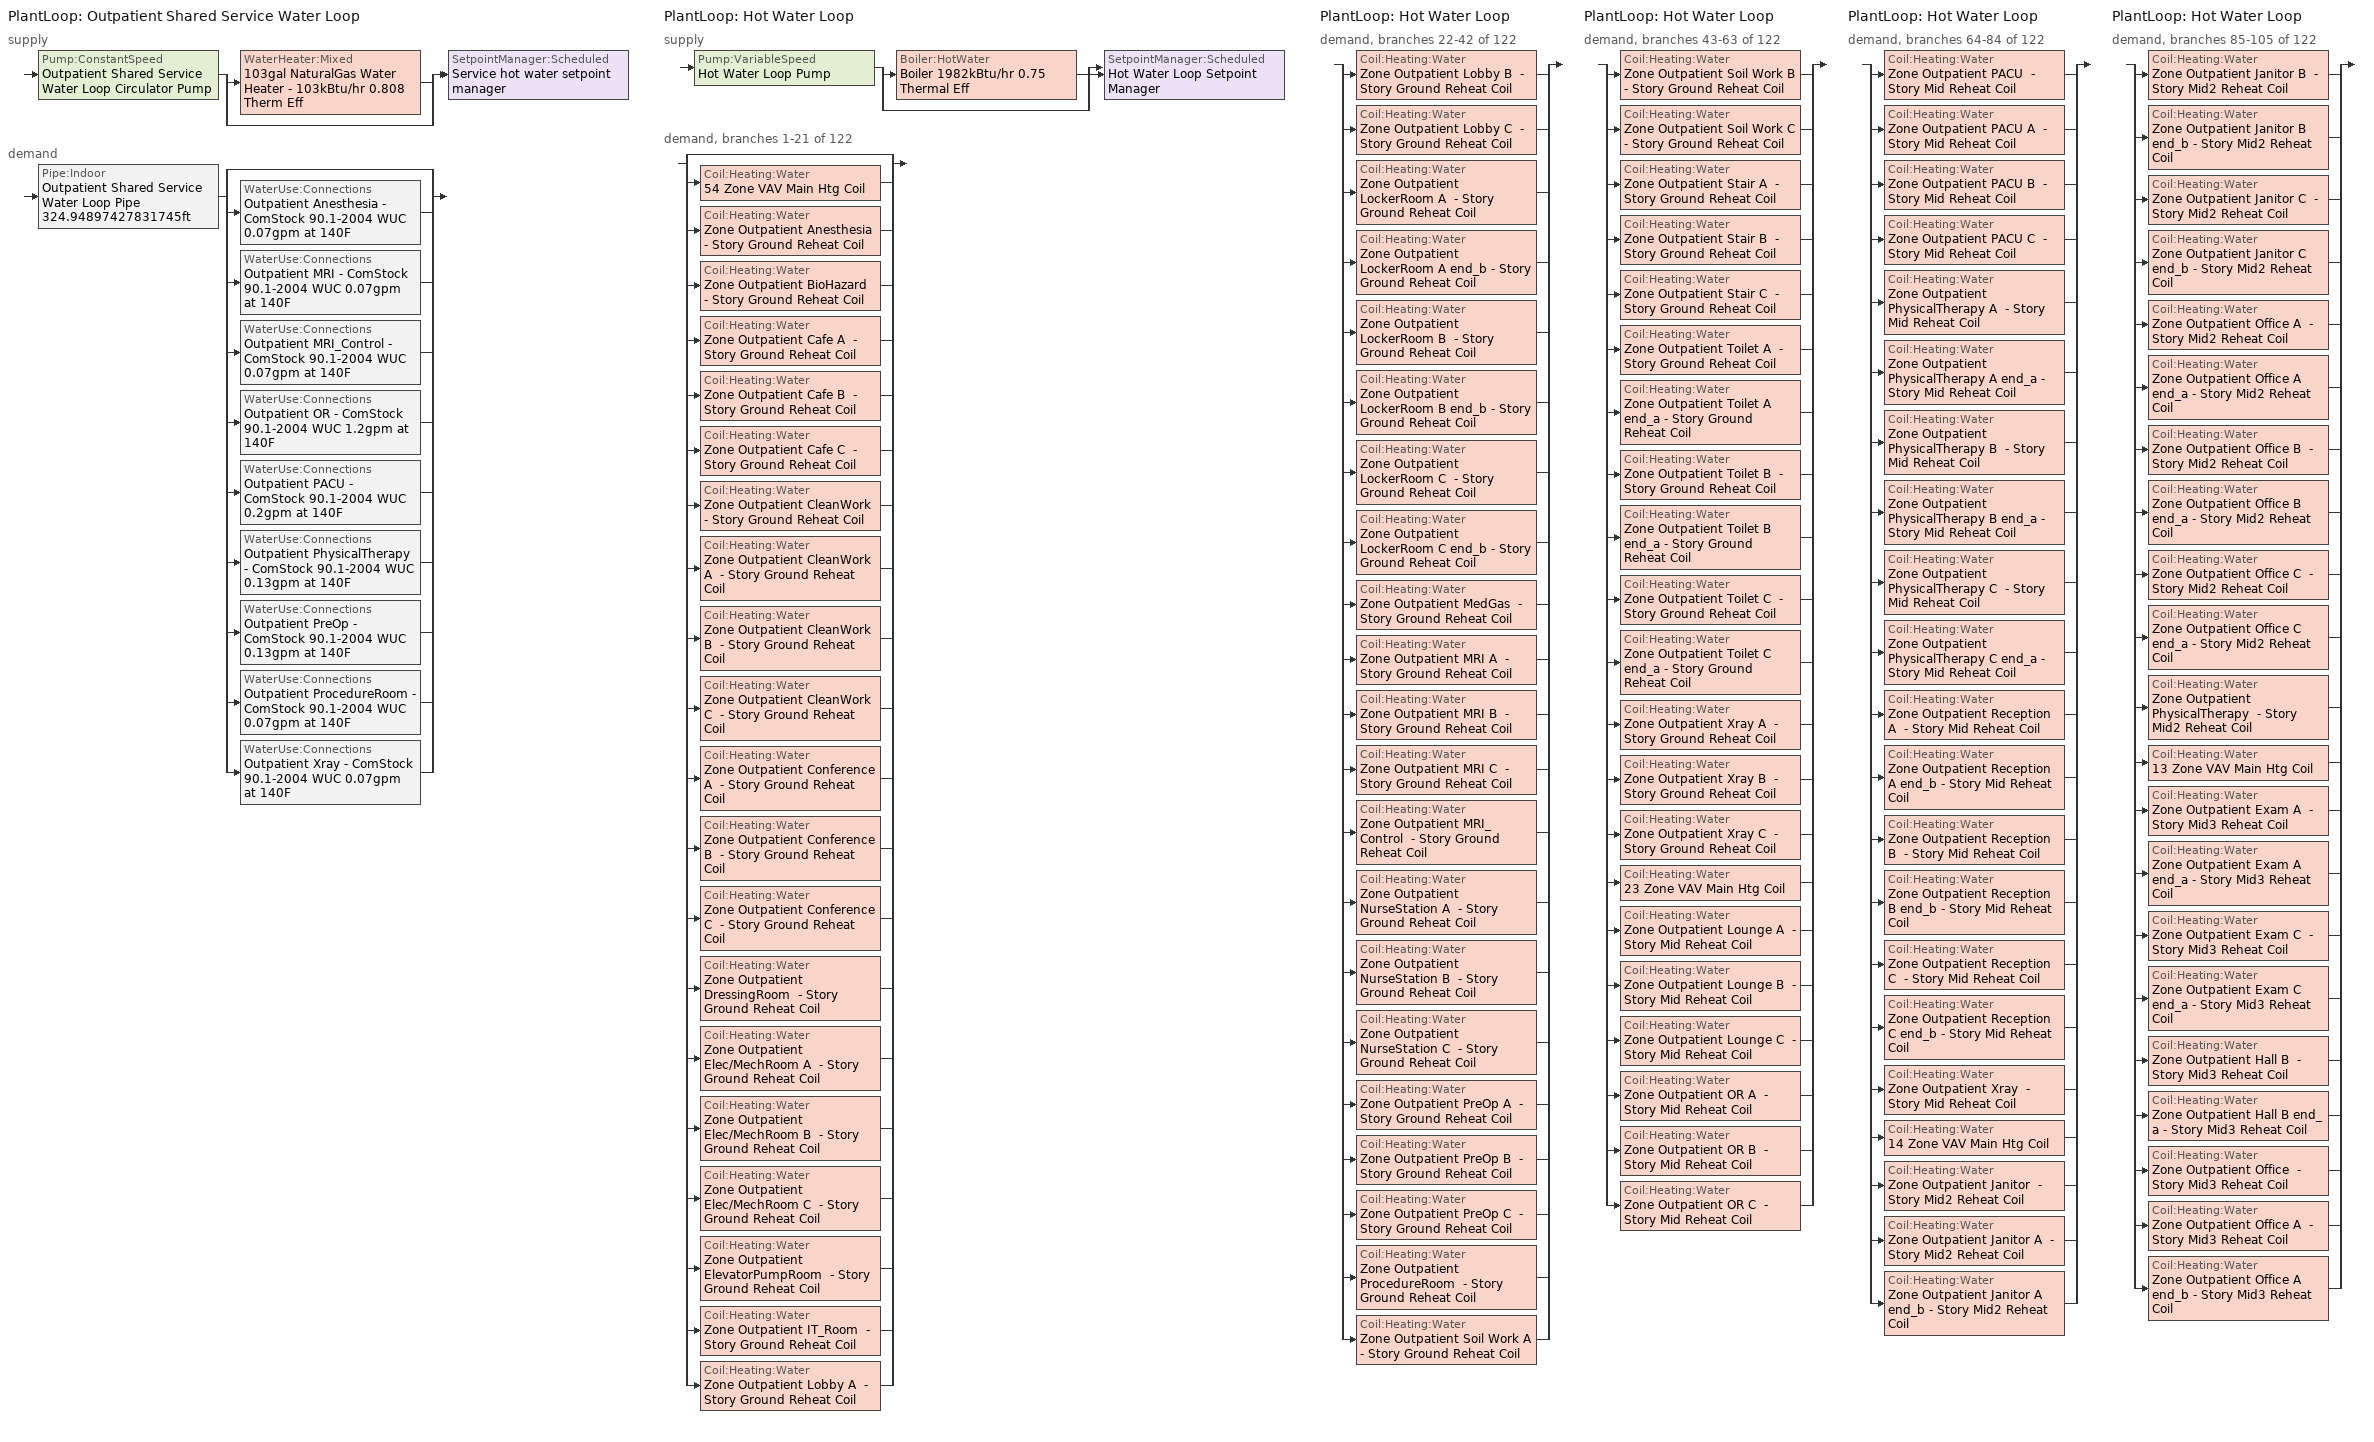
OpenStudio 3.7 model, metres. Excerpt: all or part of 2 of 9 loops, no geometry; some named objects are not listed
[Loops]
PlantLoop 'Outpatient Shared Service Water Loop'
 supply: Pump:ConstantSpeed 'Outpatient Shared Service Water Loop Circulator Pump' > split
  | WaterHeater:Mixed '103gal NaturalGas Water Heater - 103kBtu/hr 0.808 Therm Eff'
  | bypass
  join > SetpointManager:Scheduled 'Service hot water setpoint manager'
 demand: Pipe:Indoor 'Outpatient Shared Service Water Loop Pipe 324.94897427831745ft' > split
  | bypass
  | WaterUse:Connections 'Outpatient Anesthesia - ComStock 90.1-2004 WUC 0.07gpm at 140F'
  | WaterUse:Connections 'Outpatient MRI - ComStock 90.1-2004 WUC 0.07gpm at 140F'
  | WaterUse:Connections 'Outpatient MRI_Control - ComStock 90.1-2004 WUC 0.07gpm at 140F'
  | WaterUse:Connections 'Outpatient OR - ComStock 90.1-2004 WUC 1.2gpm at 140F'
  | WaterUse:Connections 'Outpatient PACU - ComStock 90.1-2004 WUC 0.2gpm at 140F'
  | WaterUse:Connections 'Outpatient PhysicalTherapy - ComStock 90.1-2004 WUC 0.13gpm at 140F'
  | WaterUse:Connections 'Outpatient PreOp - ComStock 90.1-2004 WUC 0.13gpm at 140F'
  | WaterUse:Connections 'Outpatient ProcedureRoom - ComStock 90.1-2004 WUC 0.07gpm at 140F'
  | WaterUse:Connections 'Outpatient Xray - ComStock 90.1-2004 WUC 0.07gpm at 140F'
PlantLoop 'Hot Water Loop'
 supply: Pump:VariableSpeed 'Hot Water Loop Pump' > split
  | Boiler:HotWater 'Boiler 1982kBtu/hr 0.75 Thermal Eff'
  | bypass
  join > SetpointManager:Scheduled 'Hot Water Loop Setpoint Manager'
 demand, branches 1-21 of 122: split
  | bypass
  | Coil:Heating:Water '54 Zone VAV Main Htg Coil'
  | Coil:Heating:Water 'Zone Outpatient Anesthesia  - Story Ground Reheat Coil'
  | Coil:Heating:Water 'Zone Outpatient BioHazard  - Story Ground Reheat Coil'
  | Coil:Heating:Water 'Zone Outpatient Cafe A  - Story Ground Reheat Coil'
  | Coil:Heating:Water 'Zone Outpatient Cafe B  - Story Ground Reheat Coil'
  | Coil:Heating:Water 'Zone Outpatient Cafe C  - Story Ground Reheat Coil'
  | Coil:Heating:Water 'Zone Outpatient CleanWork  - Story Ground Reheat Coil'
  | Coil:Heating:Water 'Zone Outpatient CleanWork A  - Story Ground Reheat Coil'
  | Coil:Heating:Water 'Zone Outpatient CleanWork B  - Story Ground Reheat Coil'
  | Coil:Heating:Water 'Zone Outpatient CleanWork C  - Story Ground Reheat Coil'
  | Coil:Heating:Water 'Zone Outpatient Conference A  - Story Ground Reheat Coil'
  | Coil:Heating:Water 'Zone Outpatient Conference B  - Story Ground Reheat Coil'
  | Coil:Heating:Water 'Zone Outpatient Conference C  - Story Ground Reheat Coil'
  | Coil:Heating:Water 'Zone Outpatient DressingRoom  - Story Ground Reheat Coil'
  | Coil:Heating:Water 'Zone Outpatient Elec/MechRoom A  - Story Ground Reheat Coil'
  | Coil:Heating:Water 'Zone Outpatient Elec/MechRoom B  - Story Ground Reheat Coil'
  | Coil:Heating:Water 'Zone Outpatient Elec/MechRoom C  - Story Ground Reheat Coil'
  | Coil:Heating:Water 'Zone Outpatient ElevatorPumpRoom  - Story Ground Reheat Coil'
  | Coil:Heating:Water 'Zone Outpatient IT_Room  - Story Ground Reheat Coil'
  | Coil:Heating:Water 'Zone Outpatient Lobby A  - Story Ground Reheat Coil'
PlantLoop 'Hot Water Loop'
 demand, branches 22-42 of 122: split
  | Coil:Heating:Water 'Zone Outpatient Lobby B  - Story Ground Reheat Coil'
  | Coil:Heating:Water 'Zone Outpatient Lobby C  - Story Ground Reheat Coil'
  | Coil:Heating:Water 'Zone Outpatient LockerRoom A  - Story Ground Reheat Coil'
  | Coil:Heating:Water 'Zone Outpatient LockerRoom A end_b - Story Ground Reheat Coil'
  | Coil:Heating:Water 'Zone Outpatient LockerRoom B  - Story Ground Reheat Coil'
  | Coil:Heating:Water 'Zone Outpatient LockerRoom B end_b - Story Ground Reheat Coil'
  | Coil:Heating:Water 'Zone Outpatient LockerRoom C  - Story Ground Reheat Coil'
  | Coil:Heating:Water 'Zone Outpatient LockerRoom C end_b - Story Ground Reheat Coil'
  | Coil:Heating:Water 'Zone Outpatient MedGas  - Story Ground Reheat Coil'
  | Coil:Heating:Water 'Zone Outpatient MRI A  - Story Ground Reheat Coil'
  | Coil:Heating:Water 'Zone Outpatient MRI B  - Story Ground Reheat Coil'
  | Coil:Heating:Water 'Zone Outpatient MRI C  - Story Ground Reheat Coil'
  | Coil:Heating:Water 'Zone Outpatient MRI_Control  - Story Ground Reheat Coil'
  | Coil:Heating:Water 'Zone Outpatient NurseStation A  - Story Ground Reheat Coil'
  | Coil:Heating:Water 'Zone Outpatient NurseStation B  - Story Ground Reheat Coil'
  | Coil:Heating:Water 'Zone Outpatient NurseStation C  - Story Ground Reheat Coil'
  | Coil:Heating:Water 'Zone Outpatient PreOp A  - Story Ground Reheat Coil'
  | Coil:Heating:Water 'Zone Outpatient PreOp B  - Story Ground Reheat Coil'
  | Coil:Heating:Water 'Zone Outpatient PreOp C  - Story Ground Reheat Coil'
  | Coil:Heating:Water 'Zone Outpatient ProcedureRoom  - Story Ground Reheat Coil'
  | Coil:Heating:Water 'Zone Outpatient Soil Work A  - Story Ground Reheat Coil'
PlantLoop 'Hot Water Loop'
 demand, branches 43-63 of 122: split
  | Coil:Heating:Water 'Zone Outpatient Soil Work B  - Story Ground Reheat Coil'
  | Coil:Heating:Water 'Zone Outpatient Soil Work C  - Story Ground Reheat Coil'
  | Coil:Heating:Water 'Zone Outpatient Stair A  - Story Ground Reheat Coil'
  | Coil:Heating:Water 'Zone Outpatient Stair B  - Story Ground Reheat Coil'
  | Coil:Heating:Water 'Zone Outpatient Stair C  - Story Ground Reheat Coil'
  | Coil:Heating:Water 'Zone Outpatient Toilet A  - Story Ground Reheat Coil'
  | Coil:Heating:Water 'Zone Outpatient Toilet A end_a - Story Ground Reheat Coil'
  | Coil:Heating:Water 'Zone Outpatient Toilet B  - Story Ground Reheat Coil'
  | Coil:Heating:Water 'Zone Outpatient Toilet B end_a - Story Ground Reheat Coil'
  | Coil:Heating:Water 'Zone Outpatient Toilet C  - Story Ground Reheat Coil'
  | Coil:Heating:Water 'Zone Outpatient Toilet C end_a - Story Ground Reheat Coil'
  | Coil:Heating:Water 'Zone Outpatient Xray A  - Story Ground Reheat Coil'
  | Coil:Heating:Water 'Zone Outpatient Xray B  - Story Ground Reheat Coil'
  | Coil:Heating:Water 'Zone Outpatient Xray C  - Story Ground Reheat Coil'
  | Coil:Heating:Water '23 Zone VAV Main Htg Coil'
  | Coil:Heating:Water 'Zone Outpatient Lounge A  - Story Mid Reheat Coil'
  | Coil:Heating:Water 'Zone Outpatient Lounge B  - Story Mid Reheat Coil'
  | Coil:Heating:Water 'Zone Outpatient Lounge C  - Story Mid Reheat Coil'
  | Coil:Heating:Water 'Zone Outpatient OR A  - Story Mid Reheat Coil'
  | Coil:Heating:Water 'Zone Outpatient OR B  - Story Mid Reheat Coil'
  | Coil:Heating:Water 'Zone Outpatient OR C  - Story Mid Reheat Coil'
PlantLoop 'Hot Water Loop'
 demand, branches 64-84 of 122: split
  | Coil:Heating:Water 'Zone Outpatient PACU  - Story Mid Reheat Coil'
  | Coil:Heating:Water 'Zone Outpatient PACU A  - Story Mid Reheat Coil'
  | Coil:Heating:Water 'Zone Outpatient PACU B  - Story Mid Reheat Coil'
  | Coil:Heating:Water 'Zone Outpatient PACU C  - Story Mid Reheat Coil'
  | Coil:Heating:Water 'Zone Outpatient PhysicalTherapy A  - Story Mid Reheat Coil'
  | Coil:Heating:Water 'Zone Outpatient PhysicalTherapy A end_a - Story Mid Reheat Coil'
  | Coil:Heating:Water 'Zone Outpatient PhysicalTherapy B  - Story Mid Reheat Coil'
  | Coil:Heating:Water 'Zone Outpatient PhysicalTherapy B end_a - Story Mid Reheat Coil'
  | Coil:Heating:Water 'Zone Outpatient PhysicalTherapy C  - Story Mid Reheat Coil'
  | Coil:Heating:Water 'Zone Outpatient PhysicalTherapy C end_a - Story Mid Reheat Coil'
  | Coil:Heating:Water 'Zone Outpatient Reception A  - Story Mid Reheat Coil'
  | Coil:Heating:Water 'Zone Outpatient Reception A end_b - Story Mid Reheat Coil'
  | Coil:Heating:Water 'Zone Outpatient Reception B  - Story Mid Reheat Coil'
  | Coil:Heating:Water 'Zone Outpatient Reception B end_b - Story Mid Reheat Coil'
  | Coil:Heating:Water 'Zone Outpatient Reception C  - Story Mid Reheat Coil'
  | Coil:Heating:Water 'Zone Outpatient Reception C end_b - Story Mid Reheat Coil'
  | Coil:Heating:Water 'Zone Outpatient Xray  - Story Mid Reheat Coil'
  | Coil:Heating:Water '14 Zone VAV Main Htg Coil'
  | Coil:Heating:Water 'Zone Outpatient Janitor  - Story Mid2 Reheat Coil'
  | Coil:Heating:Water 'Zone Outpatient Janitor A  - Story Mid2 Reheat Coil'
  | Coil:Heating:Water 'Zone Outpatient Janitor A end_b - Story Mid2 Reheat Coil'
PlantLoop 'Hot Water Loop'
 demand, branches 85-105 of 122: split
  | Coil:Heating:Water 'Zone Outpatient Janitor B  - Story Mid2 Reheat Coil'
  | Coil:Heating:Water 'Zone Outpatient Janitor B end_b - Story Mid2 Reheat Coil'
  | Coil:Heating:Water 'Zone Outpatient Janitor C  - Story Mid2 Reheat Coil'
  | Coil:Heating:Water 'Zone Outpatient Janitor C end_b - Story Mid2 Reheat Coil'
  | Coil:Heating:Water 'Zone Outpatient Office A  - Story Mid2 Reheat Coil'
  | Coil:Heating:Water 'Zone Outpatient Office A end_a - Story Mid2 Reheat Coil'
  | Coil:Heating:Water 'Zone Outpatient Office B  - Story Mid2 Reheat Coil'
  | Coil:Heating:Water 'Zone Outpatient Office B end_a - Story Mid2 Reheat Coil'
  | Coil:Heating:Water 'Zone Outpatient Office C  - Story Mid2 Reheat Coil'
  | Coil:Heating:Water 'Zone Outpatient Office C end_a - Story Mid2 Reheat Coil'
  | Coil:Heating:Water 'Zone Outpatient PhysicalTherapy  - Story Mid2 Reheat Coil'
  | Coil:Heating:Water '13 Zone VAV Main Htg Coil'
  | Coil:Heating:Water 'Zone Outpatient Exam A  - Story Mid3 Reheat Coil'
  | Coil:Heating:Water 'Zone Outpatient Exam A end_a - Story Mid3 Reheat Coil'
  | Coil:Heating:Water 'Zone Outpatient Exam C  - Story Mid3 Reheat Coil'
  | Coil:Heating:Water 'Zone Outpatient Exam C end_a - Story Mid3 Reheat Coil'
  | Coil:Heating:Water 'Zone Outpatient Hall B  - Story Mid3 Reheat Coil'
  | Coil:Heating:Water 'Zone Outpatient Hall B end_a - Story Mid3 Reheat Coil'
  | Coil:Heating:Water 'Zone Outpatient Office  - Story Mid3 Reheat Coil'
  | Coil:Heating:Water 'Zone Outpatient Office A  - Story Mid3 Reheat Coil'
  | Coil:Heating:Water 'Zone Outpatient Office A end_b - Story Mid3 Reheat Coil'
[Construction]
Copper pipe 0.75in type L with 0.5in fiberglass batt: Fiberglass batt 0.5in, Copper pipe 0.75in type L
[Material] Roughness=Smooth; Thermal Absorptance=0.9; Solar Absorptance=0.7; Visible Absorptance=0.7
Name | Thickness {m} | Conductivity {W/m-K} | Density {kg/m3} | Specific Heat {J/kg-K}
Copper pipe 0.75in type L | 0.001143 | 386 | 8906.27 | 385.1856
Fiberglass batt 0.5in | 0.0127 | 0.0663448 | 11.2129 | 837.36
[WaterUse:Connections] Drain Water Heat Exchanger Type=None; Drain Water Heat Exchanger Destination=Plant
Name | Water Use Equipment Name 1
Outpatient Anesthesia - ComStock 90.1-2004 WUC 0.07gpm at 140F | Outpatient Anesthesia - ComStock 90.1-2004 Service Water Use 0.07gpm at 140F
Outpatient MRI - ComStock 90.1-2004 WUC 0.07gpm at 140F | Outpatient MRI - ComStock 90.1-2004 Service Water Use 0.07gpm at 140F
Outpatient MRI_Control - ComStock 90.1-2004 WUC 0.07gpm at 140F | Outpatient MRI_Control - ComStock 90.1-2004 Service Water Use 0.07gpm at 140F
Outpatient OR - ComStock 90.1-2004 WUC 1.2gpm at 140F | Outpatient OR - ComStock 90.1-2004 Service Water Use 1.2gpm at 140F
Outpatient PACU - ComStock 90.1-2004 WUC 0.2gpm at 140F | Outpatient PACU - ComStock 90.1-2004 Service Water Use 0.2gpm at 140F
Outpatient PhysicalTherapy - ComStock 90.1-2004 WUC 0.13gpm at 140F | Outpatient PhysicalTherapy - ComStock 90.1-2004 Service Water Use 0.13gpm at 140F
Outpatient PreOp - ComStock 90.1-2004 WUC 0.13gpm at 140F | Outpatient PreOp - ComStock 90.1-2004 Service Water Use 0.13gpm at 140F
Outpatient ProcedureRoom - ComStock 90.1-2004 WUC 0.07gpm at 140F | Outpatient ProcedureRoom - ComStock 90.1-2004 Service Water Use 0.07gpm at 140F
Outpatient Xray - ComStock 90.1-2004 WUC 0.07gpm at 140F | Outpatient Xray - ComStock 90.1-2004 Service Water Use 0.07gpm at 140F
[WaterUse:Equipment:Definition] Target Temperature Schedule=Mixed Water At Faucet Temp - 140F; Sensible Fraction Schedule=Fraction Sensible - 0.2; Latent Fraction Schedule=Fraction Latent - 0.05
Name | Peak Flow Rate {m3/s}
Outpatient Anesthesia - ComStock 90.1-2004 Service Water Use Def 0.07gpm | 4.14304e-06
Outpatient MRI - ComStock 90.1-2004 Service Water Use Def 0.07gpm | 4.18505e-06
Outpatient MRI_Control - ComStock 90.1-2004 Service Water Use Def 0.07gpm | 4.19995e-06
Outpatient OR - ComStock 90.1-2004 Service Water Use Def 1.2gpm | 7.56928e-05
Outpatient PACU - ComStock 90.1-2004 Service Water Use Def 0.2gpm | 1.26349e-05
Outpatient PhysicalTherapy - ComStock 90.1-2004 Service Water Use Def 0.13gpm | 8.40466e-06
Outpatient PreOp - ComStock 90.1-2004 Service Water Use Def 0.13gpm | 8.42517e-06
Outpatient ProcedureRoom - ComStock 90.1-2004 Service Water Use Def 0.07gpm | 4.22691e-06
Outpatient Xray - ComStock 90.1-2004 Service Water Use Def 0.07gpm | 4.20678e-06
[WaterUse:Equipment] Flow Rate Fraction Schedule=OutPatientHealthCare BLDG_SWH_SCH
Name | Water Use Equipment Definition
Outpatient Anesthesia - ComStock 90.1-2004 Service Water Use 0.07gpm at 140F | Outpatient Anesthesia - ComStock 90.1-2004 Service Water Use Def 0.07gpm
Outpatient MRI - ComStock 90.1-2004 Service Water Use 0.07gpm at 140F | Outpatient MRI - ComStock 90.1-2004 Service Water Use Def 0.07gpm
Outpatient MRI_Control - ComStock 90.1-2004 Service Water Use 0.07gpm at 140F | Outpatient MRI_Control - ComStock 90.1-2004 Service Water Use Def 0.07gpm
Outpatient OR - ComStock 90.1-2004 Service Water Use 1.2gpm at 140F | Outpatient OR - ComStock 90.1-2004 Service Water Use Def 1.2gpm
Outpatient PACU - ComStock 90.1-2004 Service Water Use 0.2gpm at 140F | Outpatient PACU - ComStock 90.1-2004 Service Water Use Def 0.2gpm
Outpatient PhysicalTherapy - ComStock 90.1-2004 Service Water Use 0.13gpm at 140F | Outpatient PhysicalTherapy - ComStock 90.1-2004 Service Water Use Def 0.13gpm
Outpatient PreOp - ComStock 90.1-2004 Service Water Use 0.13gpm at 140F | Outpatient PreOp - ComStock 90.1-2004 Service Water Use Def 0.13gpm
Outpatient ProcedureRoom - ComStock 90.1-2004 Service Water Use 0.07gpm at 140F | Outpatient ProcedureRoom - ComStock 90.1-2004 Service Water Use Def 0.07gpm
Outpatient Xray - ComStock 90.1-2004 Service Water Use 0.07gpm at 140F | Outpatient Xray - ComStock 90.1-2004 Service Water Use Def 0.07gpm
[PlantLoop] Glycol Concentration=0; Minimum Loop Temperature {C}=10; Load Distribution Scheme=Optimal
Name | Maximum Loop Temperature {C} | Maximum Loop Flow Rate {m3/s} | Plant Loop Volume {m3} | Fluid Type
Outpatient Shared Service Water Loop | 60 | 0.000126119 | 0.0151343
Hot Water Loop |  | 0.0150403 | 1.80484 | Water
[Sizing:Plant] Loop Type=Heating; Sizing Option=NonCoincident; Zone Timesteps in Averaging Window=1; Coincident Sizing Factor Mode=None
Name | Design Loop Exit Temperature {C} | Loop Design Temperature Difference {deltaC}
Outpatient Shared Service Water Loop | 60 | 5
Hot Water Loop | 82.2222 | 11.1111
[SetpointManager:Scheduled] Control Variable=Temperature
Name | Schedule | Setpoint Node or NodeList
Service hot water setpoint manager | Service Water Loop Temp - 140F | Outpatient Shared Service Water Loop Supply Outlet Node
Hot Water Loop Setpoint Manager | Hot Water Loop Temp - 180F | Hot Water Loop Supply Outlet Node
[Pump:ConstantSpeed]
Outpatient Shared Service Water Loop Circulator Pump: Rated Flow Rate {m3/s}=0.000126119; Rated Pump Head {Pa}=29890.7; Rated Power Consumption {W}=5.85826; Motor Efficiency=0.825; Fraction of Motor Inefficiencies to Fluid Stream=0; Pump Control Type=Intermittent; Design Power Sizing Method=PowerPerFlowPerPressure; Design Electric Power per Unit Flow Rate {W/(m3/s)}=348701.1; Design Shaft Power per Unit Flow Rate per Unit Head {W-s/m3-Pa}=1.28205
[WaterHeater:Mixed]
103gal NaturalGas Water Heater - 103kBtu/hr 0.808 Therm Eff: Tank Volume {m3}=0.390919; Setpoint Temperature Schedule=Service Water Loop Temp - 140F; Deadband Temperature Difference {deltaC}=2; Maximum Temperature Limit {C}=60; Heater Control Type=Cycle; Heater Maximum Capacity {W}=30265.4; Heater Fuel Type=NaturalGas; Heater Thermal Efficiency=0.808242; Off Cycle Parasitic Fuel Consumption Rate {W}=0; Off Cycle Parasitic Fuel Type=NaturalGas; Off Cycle Parasitic Heat Fraction to Tank=0; On Cycle Parasitic Fuel Consumption Rate {W}=0; On Cycle Parasitic Fuel Type=NaturalGas; On Cycle Parasitic Heat Fraction to Tank=0; Ambient Temperature Indicator=Schedule; Ambient Temperature Schedule=Water Heater Ambient Temp Schedule - 70.0f; Off Cycle Loss Coefficient to Ambient Temperature {W/K}=8.01759; On Cycle Loss Coefficient to Ambient Temperature {W/K}=8.01759; Use Side Effectiveness=1; Source Side Effectiveness=1; Use Side Design Flow Rate {m3/s}=autosize; Source Side Design Flow Rate {m3/s}=autosize; Indirect Water Heating Recovery Time {hr}=1.5; Source Side Flow Control Mode=IndirectHeatPrimarySetpoint
[WaterHeater:Sizing]
103gal NaturalGas Water Heater - 103kBtu/hr 0.808 Therm Eff: Design Mode=PeakDraw; Time Storage Can Meet Peak Draw {hr}=0.538503; Time for Tank Recovery {hr}=0; Nominal Tank Volume for Autosizing Plant Connections {m3}=1
[Pipe:Indoor]
Outpatient Shared Service Water Loop Pipe 324.94897427831745ft: Construction=Copper pipe 0.75in type L with 0.5in fiberglass batt; Environment Type=Schedule; Ambient Temperature Schedule=Temporary Pipe Indoor Ambient Temp 86.4F; Ambient Air Velocity Schedule=Outpatient Shared Service Water Loop Piping Air Velocity - 0.67mph; Pipe Inside Diameter {m}=0.019939; Pipe Length {m}=99.0444
[Pump:VariableSpeed]
Hot Water Loop Pump: Rated Flow Rate {m3/s}=0.0150403; Rated Pump Head {Pa}=179344; Rated Power Consumption {W}=3952.22; Motor Efficiency=0.875; Coefficient 1 of the Part Load Performance Curve=0; Coefficient 2 of the Part Load Performance Curve=3.2485; Coefficient 3 of the Part Load Performance Curve=-4.7443; Coefficient 4 of the Part Load Performance Curve=2.5294; Pump Control Type=Intermittent; Skin Loss Radiative Fraction=0.5; Design Power Sizing Method=PowerPerFlowPerPressure; Design Electric Power per Unit Flow Rate {W/(m3/s)}=348701.1; Design Shaft Power per Unit Flow Rate per Unit Head {W-s/m3-Pa}=1.28205; Design Minimum Flow Rate Fraction=0
[Boiler:HotWater]
Boiler 1982kBtu/hr 0.75 Thermal Eff: Fuel Type=NaturalGas; Nominal Capacity {W}=687626; Nominal Thermal Efficiency=0.75; Efficiency Curve Temperature Evaluation Variable=LeavingBoiler; Normalized Boiler Efficiency Curve=Boiler with No Minimum Turndown; Design Water Flow Rate {m3/s}=0.0150403; Minimum Part Load Ratio=0; Maximum Part Load Ratio=1.2; Optimum Part Load Ratio=1; Water Outlet Upper Temperature Limit {C}=95; Boiler Flow Mode=LeavingSetpointModulated; On Cycle Parasitic Electric Load {W}=0; Off Cycle Parasitic Fuel Load {W}=0; Sizing Factor=1
[Coil:Heating:Water] Availability Schedule=Always On Discrete; Rated Inlet Water Temperature {C}=82.2222; Rated Outlet Water Temperature {C}=71.1111
Name | U-Factor Times Area Value {W/K} | Maximum Water Flow Rate {m3/s} | Rated Capacity {W} | Rated Inlet Air Temperature {C} | Rated Outlet Air Temperature {C}
54 Zone VAV Main Htg Coil | 1002.48 | 0.0016096 | 73589.1 | 7.22222 | 12.7778
Zone Outpatient Anesthesia  - Story Ground Reheat Coil | 14.0405 | 1.76764e-05 | 808.144 | 12.7778 | 40
Zone Outpatient BioHazard  - Story Ground Reheat Coil | 2.83718 | 3.57189e-06 | 163.303 | 12.7778 | 40
Zone Outpatient Cafe A  - Story Ground Reheat Coil | 19.0087 | 2.39311e-05 | 1094.1 | 12.7778 | 40
Zone Outpatient Cafe B  - Story Ground Reheat Coil | 43.3103 | 5.45259e-05 | 2492.86 | 12.7778 | 40
Zone Outpatient Cafe C  - Story Ground Reheat Coil | 18.388 | 2.31497e-05 | 1058.38 | 12.7778 | 40
Zone Outpatient CleanWork  - Story Ground Reheat Coil | 7.7989 | 9.81848e-06 | 448.889 | 12.7778 | 40
Zone Outpatient CleanWork A  - Story Ground Reheat Coil | 9.70737 | 1.21491e-05 | 555.444 | 12.7778 | 40
Zone Outpatient CleanWork B  - Story Ground Reheat Coil | 19.9581 | 2.51265e-05 | 1148.75 | 12.7778 | 40
Zone Outpatient CleanWork C  - Story Ground Reheat Coil | 9.18233 | 1.14908e-05 | 525.346 | 12.7778 | 40
Zone Outpatient Conference A  - Story Ground Reheat Coil | 12.3451 | 1.53304e-05 | 700.89 | 12.7778 | 40
Zone Outpatient Conference B  - Story Ground Reheat Coil | 23.2377 | 2.92553e-05 | 1337.52 | 12.7778 | 40
Zone Outpatient Conference C  - Story Ground Reheat Coil | 11.7209 | 1.45389e-05 | 664.699 | 12.7778 | 40
Zone Outpatient DressingRoom  - Story Ground Reheat Coil | 5.26228 | 6.62499e-06 | 302.886 | 12.7778 | 40
Zone Outpatient Elec/MechRoom A  - Story Ground Reheat Coil | 17.214 | 2.16718e-05 | 990.807 | 12.7778 | 40
Zone Outpatient Elec/MechRoom B  - Story Ground Reheat Coil | 38.086 | 4.79487e-05 | 2192.16 | 12.7778 | 40
Zone Outpatient Elec/MechRoom C  - Story Ground Reheat Coil | 16.6062 | 2.09065e-05 | 955.819 | 12.7778 | 40
Zone Outpatient ElevatorPumpRoom  - Story Ground Reheat Coil | 4.29901 | 5.41227e-06 | 247.443 | 12.7778 | 40
Zone Outpatient IT_Room  - Story Ground Reheat Coil | 10.3945 | 1.30863e-05 | 598.29 | 12.7778 | 40
Zone Outpatient Lobby A  - Story Ground Reheat Coil | 30.0823 | 3.45668e-05 | 1580.35 | 12.7778 | 40
Zone Outpatient Lobby B  - Story Ground Reheat Coil | 24.8831 | 3.13268e-05 | 1432.22 | 12.7778 | 40
Zone Outpatient Lobby C  - Story Ground Reheat Coil | 29.0666 | 3.30861e-05 | 1512.66 | 12.7778 | 40
Zone Outpatient LockerRoom A  - Story Ground Reheat Coil | 14.174 | 1.70903e-05 | 781.348 | 12.7778 | 40
Zone Outpatient LockerRoom A end_b - Story Ground Reheat Coil | 42.3295 | 4.83935e-05 | 2212.49 | 12.7778 | 40
Zone Outpatient LockerRoom B  - Story Ground Reheat Coil | 20.6212 | 2.59612e-05 | 1186.92 | 12.7778 | 40
Zone Outpatient LockerRoom B end_b - Story Ground Reheat Coil | 49.2957 | 6.00837e-05 | 2746.95 | 12.7778 | 40
Zone Outpatient LockerRoom C  - Story Ground Reheat Coil | 13.63 | 1.64048e-05 | 750.008 | 12.7778 | 40
Zone Outpatient LockerRoom C end_b - Story Ground Reheat Coil | 41.6194 | 4.73408e-05 | 2164.37 | 12.7778 | 40
Zone Outpatient MedGas  - Story Ground Reheat Coil | 2.27161 | 2.85987e-06 | 130.75 | 12.7778 | 40
Zone Outpatient MRI A  - Story Ground Reheat Coil | 24.746 | 3.11542e-05 | 1424.33 | 12.7778 | 40
Zone Outpatient MRI B  - Story Ground Reheat Coil | 56.649 | 7.13187e-05 | 3260.61 | 12.7778 | 40
Zone Outpatient MRI C  - Story Ground Reheat Coil | 24.3011 | 3.05941e-05 | 1398.73 | 12.7778 | 40
Zone Outpatient MRI_Control  - Story Ground Reheat Coil | 41.831 | 5.26635e-05 | 2407.71 | 12.7778 | 40
Zone Outpatient NurseStation A  - Story Ground Reheat Coil | 29.3962 | 3.60605e-05 | 1648.64 | 12.7778 | 40
Zone Outpatient NurseStation B  - Story Ground Reheat Coil | 57.7157 | 7.26617e-05 | 3322.01 | 12.7778 | 40
Zone Outpatient NurseStation C  - Story Ground Reheat Coil | 28.0036 | 3.42798e-05 | 1567.23 | 12.7778 | 40
Zone Outpatient PreOp A  - Story Ground Reheat Coil | 18.1894 | 2.27318e-05 | 1039.27 | 12.7778 | 40
Zone Outpatient PreOp B  - Story Ground Reheat Coil | 36.0126 | 4.53383e-05 | 2072.81 | 12.7778 | 40
Zone Outpatient PreOp C  - Story Ground Reheat Coil | 17.114 | 2.1377e-05 | 977.333 | 12.7778 | 40
Zone Outpatient ProcedureRoom  - Story Ground Reheat Coil | 38.1371 | 4.8013e-05 | 2195.09 | 12.7778 | 40
Zone Outpatient Soil Work A  - Story Ground Reheat Coil | 13.7079 | 1.71288e-05 | 783.108 | 12.7778 | 40
Zone Outpatient Soil Work B  - Story Ground Reheat Coil | 27.6154 | 3.47666e-05 | 1589.49 | 12.7778 | 40
Zone Outpatient Soil Work C  - Story Ground Reheat Coil | 12.9566 | 1.61869e-05 | 740.047 | 12.7778 | 40
Zone Outpatient Stair A  - Story Ground Reheat Coil | 29.6351 | 3.27333e-05 | 1496.53 | 12.7778 | 40
Zone Outpatient Stair B  - Story Ground Reheat Coil | 17.1261 | 2.15611e-05 | 985.746 | 12.7778 | 40
Zone Outpatient Stair C  - Story Ground Reheat Coil | 28.8304 | 3.11118e-05 | 1422.39 | 12.7778 | 40
Zone Outpatient Toilet A  - Story Ground Reheat Coil | 16.5616 | 1.78968e-05 | 818.219 | 12.7778 | 40
Zone Outpatient Toilet A end_a - Story Ground Reheat Coil | 53.237 | 5.59284e-05 | 2556.98 | 12.7778 | 40
Zone Outpatient Toilet B  - Story Ground Reheat Coil | 8.28666 | 1.04326e-05 | 476.964 | 12.7778 | 40
Zone Outpatient Toilet B end_a - Story Ground Reheat Coil | 75.9547 | 7.96982e-05 | 3643.71 | 12.7778 | 40
Zone Outpatient Toilet C  - Story Ground Reheat Coil | 16.3098 | 1.7111e-05 | 782.296 | 12.7778 | 40
Zone Outpatient Toilet C end_a - Story Ground Reheat Coil | 53.2617 | 5.59545e-05 | 2558.17 | 12.7778 | 40
Zone Outpatient Xray A  - Story Ground Reheat Coil | 9.69101 | 1.22006e-05 | 557.796 | 12.7778 | 40
Zone Outpatient Xray B  - Story Ground Reheat Coil | 21.9073 | 2.75804e-05 | 1260.94 | 12.7778 | 40
Zone Outpatient Xray C  - Story Ground Reheat Coil | 9.39563 | 1.18287e-05 | 540.794 | 12.7778 | 40
23 Zone VAV Main Htg Coil | 1619.18 | 0.00259979 | 118859 | 7.22222 | 12.7778
Zone Outpatient Lounge A  - Story Mid Reheat Coil | 35.6594 | 4.4596e-05 | 2038.88 | 12.7778 | 40
Zone Outpatient Lounge B  - Story Mid Reheat Coil | 70.9084 | 8.92708e-05 | 4081.35 | 12.7778 | 40
Zone Outpatient Lounge C  - Story Mid Reheat Coil | 35.7898 | 4.47609e-05 | 2046.41 | 12.7778 | 40
Zone Outpatient OR A  - Story Mid Reheat Coil | 98.5506 | 0.000127753 | 5840.71 | 12.7778 | 40
Zone Outpatient OR B  - Story Mid Reheat Coil | 199.52 | 0.000260358 | 11903.3 | 12.7778 | 40
Zone Outpatient OR C  - Story Mid Reheat Coil | 98.9995 | 0.000128335 | 5867.32 | 12.7778 | 40
Zone Outpatient PACU  - Story Mid Reheat Coil | 39.199 | 4.93499e-05 | 2256.22 | 12.7778 | 40
Zone Outpatient PACU A  - Story Mid Reheat Coil | 23.4429 | 2.93388e-05 | 1341.34 | 12.7778 | 40
Zone Outpatient PACU B  - Story Mid Reheat Coil | 48.2424 | 6.07352e-05 | 2776.74 | 12.7778 | 40
Zone Outpatient PACU C  - Story Mid Reheat Coil | 23.5967 | 2.95325e-05 | 1350.19 | 12.7778 | 40
Zone Outpatient PhysicalTherapy A  - Story Mid Reheat Coil | 45.722 | 5.54566e-05 | 2535.41 | 12.7778 | 40
Zone Outpatient PhysicalTherapy A end_a - Story Mid Reheat Coil | 42.566 | 4.78092e-05 | 2185.78 | 12.7778 | 40
Zone Outpatient PhysicalTherapy B  - Story Mid Reheat Coil | 69.8346 | 8.79188e-05 | 4019.54 | 12.7778 | 40
Zone Outpatient PhysicalTherapy B end_a - Story Mid Reheat Coil | 52.816 | 6.33948e-05 | 2898.34 | 12.7778 | 40
Zone Outpatient PhysicalTherapy C  - Story Mid Reheat Coil | 45.8598 | 5.56346e-05 | 2543.55 | 12.7778 | 40
Zone Outpatient PhysicalTherapy C end_a - Story Mid Reheat Coil | 42.6952 | 4.80218e-05 | 2195.5 | 12.7778 | 40
Zone Outpatient Reception A  - Story Mid Reheat Coil | 46.6798 | 5.44817e-05 | 2490.84 | 12.7778 | 40
Zone Outpatient Reception A end_b - Story Mid Reheat Coil | 46.1672 | 4.97825e-05 | 2276 | 12.7778 | 40
Zone Outpatient Reception B  - Story Mid Reheat Coil | 44.7854 | 5.63829e-05 | 2577.76 | 12.7778 | 40
Zone Outpatient Reception B end_b - Story Mid Reheat Coil | 62.0086 | 7.19856e-05 | 3291.1 | 12.7778 | 40
Zone Outpatient Reception C  - Story Mid Reheat Coil | 46.7503 | 5.45855e-05 | 2495.58 | 12.7778 | 40
Zone Outpatient Reception C end_b - Story Mid Reheat Coil | 46.1623 | 4.97858e-05 | 2276.14 | 12.7778 | 40
Zone Outpatient Xray  - Story Mid Reheat Coil | 157.785 | 0.000198644 | 9081.79 | 12.7778 | 40
14 Zone VAV Main Htg Coil | 464.882 | 0.000746427 | 34125.7 | 7.22222 | 12.7778
Zone Outpatient Janitor  - Story Mid2 Reheat Coil | 125.949 | 0.000131838 | 6027.48 | 12.7778 | 40
Zone Outpatient Janitor A  - Story Mid2 Reheat Coil | 93.7304 | 9.83703e-05 | 4497.37 | 12.7778 | 40
Zone Outpatient Janitor A end_b - Story Mid2 Reheat Coil | 56.1812 | 5.90265e-05 | 2698.62 | 12.7778 | 40
Zone Outpatient Janitor B  - Story Mid2 Reheat Coil | 39.3871 | 4.35449e-05 | 1990.82 | 12.7778 | 40
Zone Outpatient Janitor B end_b - Story Mid2 Reheat Coil | 83.7048 | 8.78552e-05 | 4016.63 | 12.7778 | 40
Zone Outpatient Janitor C  - Story Mid2 Reheat Coil | 93.6276 | 9.82622e-05 | 4492.43 | 12.7778 | 40
Zone Outpatient Janitor C end_b - Story Mid2 Reheat Coil | 56.1527 | 5.89964e-05 | 2697.25 | 12.7778 | 40
Zone Outpatient Office A  - Story Mid2 Reheat Coil | 181.085 | 0.000191681 | 8763.44 | 12.7778 | 40
Zone Outpatient Office A end_a - Story Mid2 Reheat Coil | 49.5804 | 5.20801e-05 | 2381.04 | 12.7778 | 40
Zone Outpatient Office B  - Story Mid2 Reheat Coil | 91.4831 | 0.000115173 | 5265.59 | 12.7778 | 40
Zone Outpatient Office B end_a - Story Mid2 Reheat Coil | 60.0841 | 6.3001e-05 | 2880.33 | 12.7778 | 40
Zone Outpatient Office C  - Story Mid2 Reheat Coil | 181.04 | 0.000192131 | 8783.99 | 12.7778 | 40
Zone Outpatient Office C end_a - Story Mid2 Reheat Coil | 49.549 | 5.2047e-05 | 2379.53 | 12.7778 | 40
Zone Outpatient PhysicalTherapy  - Story Mid2 Reheat Coil | 46.9045 | 5.20461e-05 | 2379.48 | 12.7778 | 40
13 Zone VAV Main Htg Coil | 561.664 | 0.000890214 | 40699.5 | 7.22222 | 12.7778
Zone Outpatient Exam A  - Story Mid3 Reheat Coil | 166.855 | 0.000192878 | 8818.15 | 12.7778 | 40
Zone Outpatient Exam A end_a - Story Mid3 Reheat Coil | 39.0031 | 4.09702e-05 | 1873.11 | 12.7778 | 40
Zone Outpatient Exam C  - Story Mid3 Reheat Coil | 172.686 | 0.000201009 | 9189.88 | 12.7778 | 40
Zone Outpatient Exam C end_a - Story Mid3 Reheat Coil | 38.9593 | 4.09242e-05 | 1871.01 | 12.7778 | 40
Zone Outpatient Hall B  - Story Mid3 Reheat Coil | 73.0798 | 9.20045e-05 | 4206.33 | 12.7778 | 40
Zone Outpatient Hall B end_a - Story Mid3 Reheat Coil | 84.108 | 8.82351e-05 | 4034 | 12.7778 | 40
Zone Outpatient Office  - Story Mid3 Reheat Coil | 106.839 | 0.000121239 | 5542.92 | 12.7778 | 40
Zone Outpatient Office A  - Story Mid3 Reheat Coil | 67.1195 | 7.03739e-05 | 3217.41 | 12.7778 | 40
Zone Outpatient Office A end_b - Story Mid3 Reheat Coil | 50.2574 | 5.2793e-05 | 2413.63 | 12.7778 | 40
[Controller:WaterCoil] Action=Normal; Controller Convergence Tolerance {deltaC}=0.0001; Minimum Actuated Flow {m3/s}=0
Name | Water Coil | Maximum Actuated Flow {m3/s}
54 Zone VAV Main Htg Coil Controller | 54 Zone VAV Main Htg Coil | 0.0016096
Zone Outpatient Anesthesia  - Story Ground Reheat Coil Controller | Zone Outpatient Anesthesia  - Story Ground Reheat Coil
Zone Outpatient BioHazard  - Story Ground Reheat Coil Controller | Zone Outpatient BioHazard  - Story Ground Reheat Coil
Zone Outpatient Cafe A  - Story Ground Reheat Coil Controller | Zone Outpatient Cafe A  - Story Ground Reheat Coil
Zone Outpatient Cafe B  - Story Ground Reheat Coil Controller | Zone Outpatient Cafe B  - Story Ground Reheat Coil
Zone Outpatient Cafe C  - Story Ground Reheat Coil Controller | Zone Outpatient Cafe C  - Story Ground Reheat Coil
Zone Outpatient CleanWork  - Story Ground Reheat Coil Controller | Zone Outpatient CleanWork  - Story Ground Reheat Coil
Zone Outpatient CleanWork A  - Story Ground Reheat Coil Controller | Zone Outpatient CleanWork A  - Story Ground Reheat Coil
Zone Outpatient CleanWork B  - Story Ground Reheat Coil Controller | Zone Outpatient CleanWork B  - Story Ground Reheat Coil
Zone Outpatient CleanWork C  - Story Ground Reheat Coil Controller | Zone Outpatient CleanWork C  - Story Ground Reheat Coil
Zone Outpatient Conference A  - Story Ground Reheat Coil Controller | Zone Outpatient Conference A  - Story Ground Reheat Coil
Zone Outpatient Conference B  - Story Ground Reheat Coil Controller | Zone Outpatient Conference B  - Story Ground Reheat Coil
Zone Outpatient Conference C  - Story Ground Reheat Coil Controller | Zone Outpatient Conference C  - Story Ground Reheat Coil
Zone Outpatient DressingRoom  - Story Ground Reheat Coil Controller | Zone Outpatient DressingRoom  - Story Ground Reheat Coil
Zone Outpatient Elec/MechRoom A  - Story Ground Reheat Coil Controller | Zone Outpatient Elec/MechRoom A  - Story Ground Reheat Coil
Zone Outpatient Elec/MechRoom B  - Story Ground Reheat Coil Controller | Zone Outpatient Elec/MechRoom B  - Story Ground Reheat Coil
Zone Outpatient Elec/MechRoom C  - Story Ground Reheat Coil Controller | Zone Outpatient Elec/MechRoom C  - Story Ground Reheat Coil
Zone Outpatient ElevatorPumpRoom  - Story Ground Reheat Coil Controller | Zone Outpatient ElevatorPumpRoom  - Story Ground Reheat Coil
Zone Outpatient IT_Room  - Story Ground Reheat Coil Controller | Zone Outpatient IT_Room  - Story Ground Reheat Coil
Zone Outpatient Lobby A  - Story Ground Reheat Coil Controller | Zone Outpatient Lobby A  - Story Ground Reheat Coil
Zone Outpatient Lobby B  - Story Ground Reheat Coil Controller | Zone Outpatient Lobby B  - Story Ground Reheat Coil
Zone Outpatient Lobby C  - Story Ground Reheat Coil Controller | Zone Outpatient Lobby C  - Story Ground Reheat Coil
Zone Outpatient LockerRoom A  - Story Ground Reheat Coil Controller | Zone Outpatient LockerRoom A  - Story Ground Reheat Coil
Zone Outpatient LockerRoom A end_b - Story Ground Reheat Coil Controller | Zone Outpatient LockerRoom A end_b - Story Ground Reheat Coil
Zone Outpatient LockerRoom B  - Story Ground Reheat Coil Controller | Zone Outpatient LockerRoom B  - Story Ground Reheat Coil
Zone Outpatient LockerRoom B end_b - Story Ground Reheat Coil Controller | Zone Outpatient LockerRoom B end_b - Story Ground Reheat Coil
Zone Outpatient LockerRoom C  - Story Ground Reheat Coil Controller | Zone Outpatient LockerRoom C  - Story Ground Reheat Coil
Zone Outpatient LockerRoom C end_b - Story Ground Reheat Coil Controller | Zone Outpatient LockerRoom C end_b - Story Ground Reheat Coil
Zone Outpatient MedGas  - Story Ground Reheat Coil Controller | Zone Outpatient MedGas  - Story Ground Reheat Coil
Zone Outpatient MRI A  - Story Ground Reheat Coil Controller | Zone Outpatient MRI A  - Story Ground Reheat Coil
Zone Outpatient MRI B  - Story Ground Reheat Coil Controller | Zone Outpatient MRI B  - Story Ground Reheat Coil
Zone Outpatient MRI C  - Story Ground Reheat Coil Controller | Zone Outpatient MRI C  - Story Ground Reheat Coil
Zone Outpatient MRI_Control  - Story Ground Reheat Coil Controller | Zone Outpatient MRI_Control  - Story Ground Reheat Coil
Zone Outpatient NurseStation A  - Story Ground Reheat Coil Controller | Zone Outpatient NurseStation A  - Story Ground Reheat Coil
Zone Outpatient NurseStation B  - Story Ground Reheat Coil Controller | Zone Outpatient NurseStation B  - Story Ground Reheat Coil
Zone Outpatient NurseStation C  - Story Ground Reheat Coil Controller | Zone Outpatient NurseStation C  - Story Ground Reheat Coil
Zone Outpatient PreOp A  - Story Ground Reheat Coil Controller | Zone Outpatient PreOp A  - Story Ground Reheat Coil
Zone Outpatient PreOp B  - Story Ground Reheat Coil Controller | Zone Outpatient PreOp B  - Story Ground Reheat Coil
Zone Outpatient PreOp C  - Story Ground Reheat Coil Controller | Zone Outpatient PreOp C  - Story Ground Reheat Coil
Zone Outpatient ProcedureRoom  - Story Ground Reheat Coil Controller | Zone Outpatient ProcedureRoom  - Story Ground Reheat Coil
Zone Outpatient Soil Work A  - Story Ground Reheat Coil Controller | Zone Outpatient Soil Work A  - Story Ground Reheat Coil
Zone Outpatient Soil Work B  - Story Ground Reheat Coil Controller | Zone Outpatient Soil Work B  - Story Ground Reheat Coil
Zone Outpatient Soil Work C  - Story Ground Reheat Coil Controller | Zone Outpatient Soil Work C  - Story Ground Reheat Coil
Zone Outpatient Stair A  - Story Ground Reheat Coil Controller | Zone Outpatient Stair A  - Story Ground Reheat Coil
Zone Outpatient Stair B  - Story Ground Reheat Coil Controller | Zone Outpatient Stair B  - Story Ground Reheat Coil
Zone Outpatient Stair C  - Story Ground Reheat Coil Controller | Zone Outpatient Stair C  - Story Ground Reheat Coil
Zone Outpatient Toilet A  - Story Ground Reheat Coil Controller | Zone Outpatient Toilet A  - Story Ground Reheat Coil
Zone Outpatient Toilet A end_a - Story Ground Reheat Coil Controller | Zone Outpatient Toilet A end_a - Story Ground Reheat Coil
Zone Outpatient Toilet B  - Story Ground Reheat Coil Controller | Zone Outpatient Toilet B  - Story Ground Reheat Coil
Zone Outpatient Toilet B end_a - Story Ground Reheat Coil Controller | Zone Outpatient Toilet B end_a - Story Ground Reheat Coil
Zone Outpatient Toilet C  - Story Ground Reheat Coil Controller | Zone Outpatient Toilet C  - Story Ground Reheat Coil
Zone Outpatient Toilet C end_a - Story Ground Reheat Coil Controller | Zone Outpatient Toilet C end_a - Story Ground Reheat Coil
Zone Outpatient Xray A  - Story Ground Reheat Coil Controller | Zone Outpatient Xray A  - Story Ground Reheat Coil
Zone Outpatient Xray B  - Story Ground Reheat Coil Controller | Zone Outpatient Xray B  - Story Ground Reheat Coil
Zone Outpatient Xray C  - Story Ground Reheat Coil Controller | Zone Outpatient Xray C  - Story Ground Reheat Coil
23 Zone VAV Main Htg Coil Controller | 23 Zone VAV Main Htg Coil | 0.00259979
Zone Outpatient Lounge A  - Story Mid Reheat Coil Controller | Zone Outpatient Lounge A  - Story Mid Reheat Coil
Zone Outpatient Lounge B  - Story Mid Reheat Coil Controller | Zone Outpatient Lounge B  - Story Mid Reheat Coil
Zone Outpatient Lounge C  - Story Mid Reheat Coil Controller | Zone Outpatient Lounge C  - Story Mid Reheat Coil
Zone Outpatient OR A  - Story Mid Reheat Coil Controller | Zone Outpatient OR A  - Story Mid Reheat Coil
Zone Outpatient OR B  - Story Mid Reheat Coil Controller | Zone Outpatient OR B  - Story Mid Reheat Coil
Zone Outpatient OR C  - Story Mid Reheat Coil Controller | Zone Outpatient OR C  - Story Mid Reheat Coil
Zone Outpatient PACU  - Story Mid Reheat Coil Controller | Zone Outpatient PACU  - Story Mid Reheat Coil
Zone Outpatient PACU A  - Story Mid Reheat Coil Controller | Zone Outpatient PACU A  - Story Mid Reheat Coil
Zone Outpatient PACU B  - Story Mid Reheat Coil Controller | Zone Outpatient PACU B  - Story Mid Reheat Coil
Zone Outpatient PACU C  - Story Mid Reheat Coil Controller | Zone Outpatient PACU C  - Story Mid Reheat Coil
Zone Outpatient PhysicalTherapy A  - Story Mid Reheat Coil Controller | Zone Outpatient PhysicalTherapy A  - Story Mid Reheat Coil
Zone Outpatient PhysicalTherapy A end_a - Story Mid Reheat Coil Controller | Zone Outpatient PhysicalTherapy A end_a - Story Mid Reheat Coil
Zone Outpatient PhysicalTherapy B  - Story Mid Reheat Coil Controller | Zone Outpatient PhysicalTherapy B  - Story Mid Reheat Coil
Zone Outpatient PhysicalTherapy B end_a - Story Mid Reheat Coil Controller | Zone Outpatient PhysicalTherapy B end_a - Story Mid Reheat Coil
Zone Outpatient PhysicalTherapy C  - Story Mid Reheat Coil Controller | Zone Outpatient PhysicalTherapy C  - Story Mid Reheat Coil
Zone Outpatient PhysicalTherapy C end_a - Story Mid Reheat Coil Controller | Zone Outpatient PhysicalTherapy C end_a - Story Mid Reheat Coil
Zone Outpatient Reception A  - Story Mid Reheat Coil Controller | Zone Outpatient Reception A  - Story Mid Reheat Coil
Zone Outpatient Reception A end_b - Story Mid Reheat Coil Controller | Zone Outpatient Reception A end_b - Story Mid Reheat Coil
Zone Outpatient Reception B  - Story Mid Reheat Coil Controller | Zone Outpatient Reception B  - Story Mid Reheat Coil
Zone Outpatient Reception B end_b - Story Mid Reheat Coil Controller | Zone Outpatient Reception B end_b - Story Mid Reheat Coil
Zone Outpatient Reception C  - Story Mid Reheat Coil Controller | Zone Outpatient Reception C  - Story Mid Reheat Coil
Zone Outpatient Reception C end_b - Story Mid Reheat Coil Controller | Zone Outpatient Reception C end_b - Story Mid Reheat Coil
Zone Outpatient Xray  - Story Mid Reheat Coil Controller | Zone Outpatient Xray  - Story Mid Reheat Coil
14 Zone VAV Main Htg Coil Controller | 14 Zone VAV Main Htg Coil | 0.000746427
Zone Outpatient Janitor  - Story Mid2 Reheat Coil Controller | Zone Outpatient Janitor  - Story Mid2 Reheat Coil
Zone Outpatient Janitor A  - Story Mid2 Reheat Coil Controller | Zone Outpatient Janitor A  - Story Mid2 Reheat Coil
Zone Outpatient Janitor A end_b - Story Mid2 Reheat Coil Controller | Zone Outpatient Janitor A end_b - Story Mid2 Reheat Coil
Zone Outpatient Janitor B  - Story Mid2 Reheat Coil Controller | Zone Outpatient Janitor B  - Story Mid2 Reheat Coil
Zone Outpatient Janitor B end_b - Story Mid2 Reheat Coil Controller | Zone Outpatient Janitor B end_b - Story Mid2 Reheat Coil
Zone Outpatient Janitor C  - Story Mid2 Reheat Coil Controller | Zone Outpatient Janitor C  - Story Mid2 Reheat Coil
Zone Outpatient Janitor C end_b - Story Mid2 Reheat Coil Controller | Zone Outpatient Janitor C end_b - Story Mid2 Reheat Coil
Zone Outpatient Office A  - Story Mid2 Reheat Coil Controller | Zone Outpatient Office A  - Story Mid2 Reheat Coil
Zone Outpatient Office A end_a - Story Mid2 Reheat Coil Controller | Zone Outpatient Office A end_a - Story Mid2 Reheat Coil
Zone Outpatient Office B  - Story Mid2 Reheat Coil Controller | Zone Outpatient Office B  - Story Mid2 Reheat Coil
Zone Outpatient Office B end_a - Story Mid2 Reheat Coil Controller | Zone Outpatient Office B end_a - Story Mid2 Reheat Coil
Zone Outpatient Office C  - Story Mid2 Reheat Coil Controller | Zone Outpatient Office C  - Story Mid2 Reheat Coil
Zone Outpatient Office C end_a - Story Mid2 Reheat Coil Controller | Zone Outpatient Office C end_a - Story Mid2 Reheat Coil
Zone Outpatient PhysicalTherapy  - Story Mid2 Reheat Coil Controller | Zone Outpatient PhysicalTherapy  - Story Mid2 Reheat Coil
13 Zone VAV Main Htg Coil Controller | 13 Zone VAV Main Htg Coil | 0.000890214
Zone Outpatient Exam A  - Story Mid3 Reheat Coil Controller | Zone Outpatient Exam A  - Story Mid3 Reheat Coil
Zone Outpatient Exam A end_a - Story Mid3 Reheat Coil Controller | Zone Outpatient Exam A end_a - Story Mid3 Reheat Coil
Zone Outpatient Exam C  - Story Mid3 Reheat Coil Controller | Zone Outpatient Exam C  - Story Mid3 Reheat Coil
Zone Outpatient Exam C end_a - Story Mid3 Reheat Coil Controller | Zone Outpatient Exam C end_a - Story Mid3 Reheat Coil
Zone Outpatient Hall B  - Story Mid3 Reheat Coil Controller | Zone Outpatient Hall B  - Story Mid3 Reheat Coil
Zone Outpatient Hall B end_a - Story Mid3 Reheat Coil Controller | Zone Outpatient Hall B end_a - Story Mid3 Reheat Coil
Zone Outpatient Office  - Story Mid3 Reheat Coil Controller | Zone Outpatient Office  - Story Mid3 Reheat Coil
Zone Outpatient Office A  - Story Mid3 Reheat Coil Controller | Zone Outpatient Office A  - Story Mid3 Reheat Coil
Zone Outpatient Office A end_b - Story Mid3 Reheat Coil Controller | Zone Outpatient Office A end_b - Story Mid3 Reheat Coil
[AvailabilityManager:NightCycle] Applicability Schedule=Always On Discrete; Control Type=CycleOnAny; Thermostat Tolerance {deltaC}=1; Cycling Run Time {s}=1800
Availability Manager Night Cycle 1; Availability Manager Night Cycle 2; Availability Manager Night Cycle 3; Availability Manager Night Cycle 4; Availability Manager Night Cycle 5
[EnergyManagementSystem:Sensor] Output Variable or Output Meter Index Key=Environment; Output Variable or Output Meter=Site Outdoor Air Drybulb Temperature
OAT; OAT_1; OAT_2; OAT_3
[EnergyManagementSystem:Actuator] Actuated Component Type=Schedule:Year; Actuated Component Control Type=Schedule Value
Name | Actuated Component
SYS12ZoneVAVHtgSch0; SYS13ZoneVAVHtgSch0; SYS23ZoneVAVHtgSch0; SYS54ZoneVAVHtgSch0 | OutPatientHealthCare HTGSETP_SCH_YES_OPTIMUM
SYS12ZoneVAVClgSch0; SYS13ZoneVAVClgSch0; SYS23ZoneVAVClgSch0; SYS54ZoneVAVClgSch0 | OutPatientHealthCare CLGSETP_SCH_NO_SETBACK
SYS23ZoneVAVHtgSch1 | OutPatientHealthCare OR_HTGSETP_SCH
SYS23ZoneVAVClgSch1 | OutPatientHealthCare OR_CLGSETP_SCH
[Schedule:Ruleset]
OutPatientHealthCare BLDG_SWH_SCH: Default Day Schedule=OutPatientHealthCare BLDG_SWH_SCH Default; Summer Design Day Schedule=OutPatientHealthCare BLDG_SWH_SCH Summer Design Day; Winter Design Day Schedule=OutPatientHealthCare BLDG_SWH_SCH Winter Design Day
Fraction Sensible - 0.2: Default Day Schedule=Fraction Sensible - 0.2 Default
Fraction Latent - 0.05: Default Day Schedule=Fraction Latent - 0.05 Default
Mixed Water At Faucet Temp - 140F: Default Day Schedule=Mixed Water At Faucet Temp - 140F Default
Service Water Loop Temp - 140F: Default Day Schedule=Service Water Loop Temp - 140F Default
Water Heater Ambient Temp Schedule - 70.0f: Default Day Schedule=Water Heater Ambient Temp Schedule - 70.0f Default
Outpatient Shared Service Water Loop Piping Air Velocity - 0.67mph: Default Day Schedule=Outpatient Shared Service Water Loop Piping Air Velocity - 0.67mph Default
Hot Water Loop Temp - 180F: Default Day Schedule=Hot Water Loop Temp - 180F Default
[Schedule:Day]
OutPatientHealthCare BLDG_SWH_SCH Default: Yes, 10, 30, 0, 17, 45, 0.01, 24, 0, 0
OutPatientHealthCare BLDG_SWH_SCH Summer Design Day: 7, 0, 0.01, 8, 0, 0.17, 9, 0, 0.58, 10, 0, 0.66, 11, 0, 0.78, 12, 0, 0.82, 13, 0, 0.71, 14, 0, 0.82, 15, 0, 0.78, 16, 0, 0.74, 17, 0, 0.63, 18, 0, 0.41, 21, 0, 0.18, 22, 0, 0.1, 24, 0, 0.01
OutPatientHealthCare BLDG_SWH_SCH SmrDsn|Wkdy Day: Yes, 7, 30, 0.01, 7, 45, 0.05, 8, 0, 0.09, 8, 15, 0.13, 8, 30, 0.17, 8, 45, 0.2725, 9, 0, 0.375, 9, 15, 0.4775, 9, 30, 0.58, 9, 45, 0.615556, 10, 0, 0.651111, 10, 3, 0.66, 10, 18, 0.797778, 10, 33, 0.815556, 10, 37, 0.82, 10, 52, 0.7925, 11, 7, 0.765, 11, 22, 0.7375, 11, 37, 0.71, 11, 52, 0.7375, 12, 7, 0.765, 12, 22, 0.7925, 12, 37, 0.82, 12, 52, 0.81, 13, 7, 0.8, 13, 22, 0.79, 13, 37, 0.78, 13, 52, 0.77, 14, 7, 0.76, 14, 22, 0.75, 14, 37, 0.74, 14, 52, 0.691111, 15, 7, 0.642222, 15, 11, 0.63, 15, 26, 0.307778, 15, 41, 0.205556, 15, 45, 0.18, 17, 45, 0.18, 18, 0, 0.16, 18, 15, 0.14, 18, 30, 0.12, 18, 45, 0.1, 19, 0, 0.0775, 19, 15, 0.055, 19, 30, 0.0325, 19, 45, 0.01, 24, 0, 0.01
OutPatientHealthCare BLDG_SWH_SCH Winter Design Day: 8, 0, 0.01, 9, 0, 0.2, 10, 0, 0.28, 12, 0, 0.3, 14, 0, 0.24, 17, 0, 0.23, 18, 0, 0.1, 24, 0, 0.01
OutPatientHealthCare BLDG_SWH_SCH WntrDsn|Sat Day: Yes, 11, 0, 0.01, 11, 15, 0.0575, 11, 30, 0.105, 11, 45, 0.1525, 12, 0, 0.2, 12, 3, 0.28, 12, 18, 0.2904, 12, 33, 0.2808, 12, 48, 0.2712, 13, 3, 0.2616, 13, 18, 0.252, 13, 33, 0.2424, 13, 37, 0.24, 13, 52, 0.23875, 14, 7, 0.2375, 14, 22, 0.23625, 14, 37, 0.235, 14, 52, 0.23375, 15, 7, 0.2325, 15, 22, 0.23125, 15, 37, 0.23, 16, 11, 0.23, 16, 15, 0.01, 24, 0, 0.01
Fraction Sensible - 0.2 Default: 24, 0, 0.2
Fraction Latent - 0.05 Default: 24, 0, 0.05
Mixed Water At Faucet Temp - 140F Default; Service Water Loop Temp - 140F Default: 24, 0, 60
Water Heater Ambient Temp Schedule - 70.0f Default: 24, 0, 21.1111
Outpatient Shared Service Water Loop Piping Air Velocity - 0.67mph Default: 24, 0, 0.3
Hot Water Loop Temp - 180F Default: 24, 0, 82.2222
[Schedule:Rule] Schedule Ruleset=OutPatientHealthCare BLDG_SWH_SCH; Date Specification Type=DateRange; Start Month=1; Start Day=1; End Month=12; End Day=31
Name | Rule Order | Day Schedule | Apply Monday | Apply Tuesday | Apply Wednesday | Apply Thursday | Apply Friday | Apply Saturday
Schedule Rule 19 | 1 | OutPatientHealthCare BLDG_SWH_SCH SmrDsn|Wkdy Day | Yes | Yes | Yes | Yes | Yes
Schedule Rule 20 | 0 | OutPatientHealthCare BLDG_SWH_SCH WntrDsn|Sat Day |  |  |  |  |  | Yes
[Schedule:Constant]
Name | Value
Always On Discrete | 1
Temporary Pipe Indoor Ambient Temp 86.4F | 30.2
[Curve:Cubic]
Boiler with No Minimum Turndown: Coefficient1 Constant=0.7463; Coefficient2 x=1.3196; Coefficient3 x**2=-2.2154; Coefficient4 x**3=1.1674; Minimum Value of x=0; Maximum Value of x=1.3
